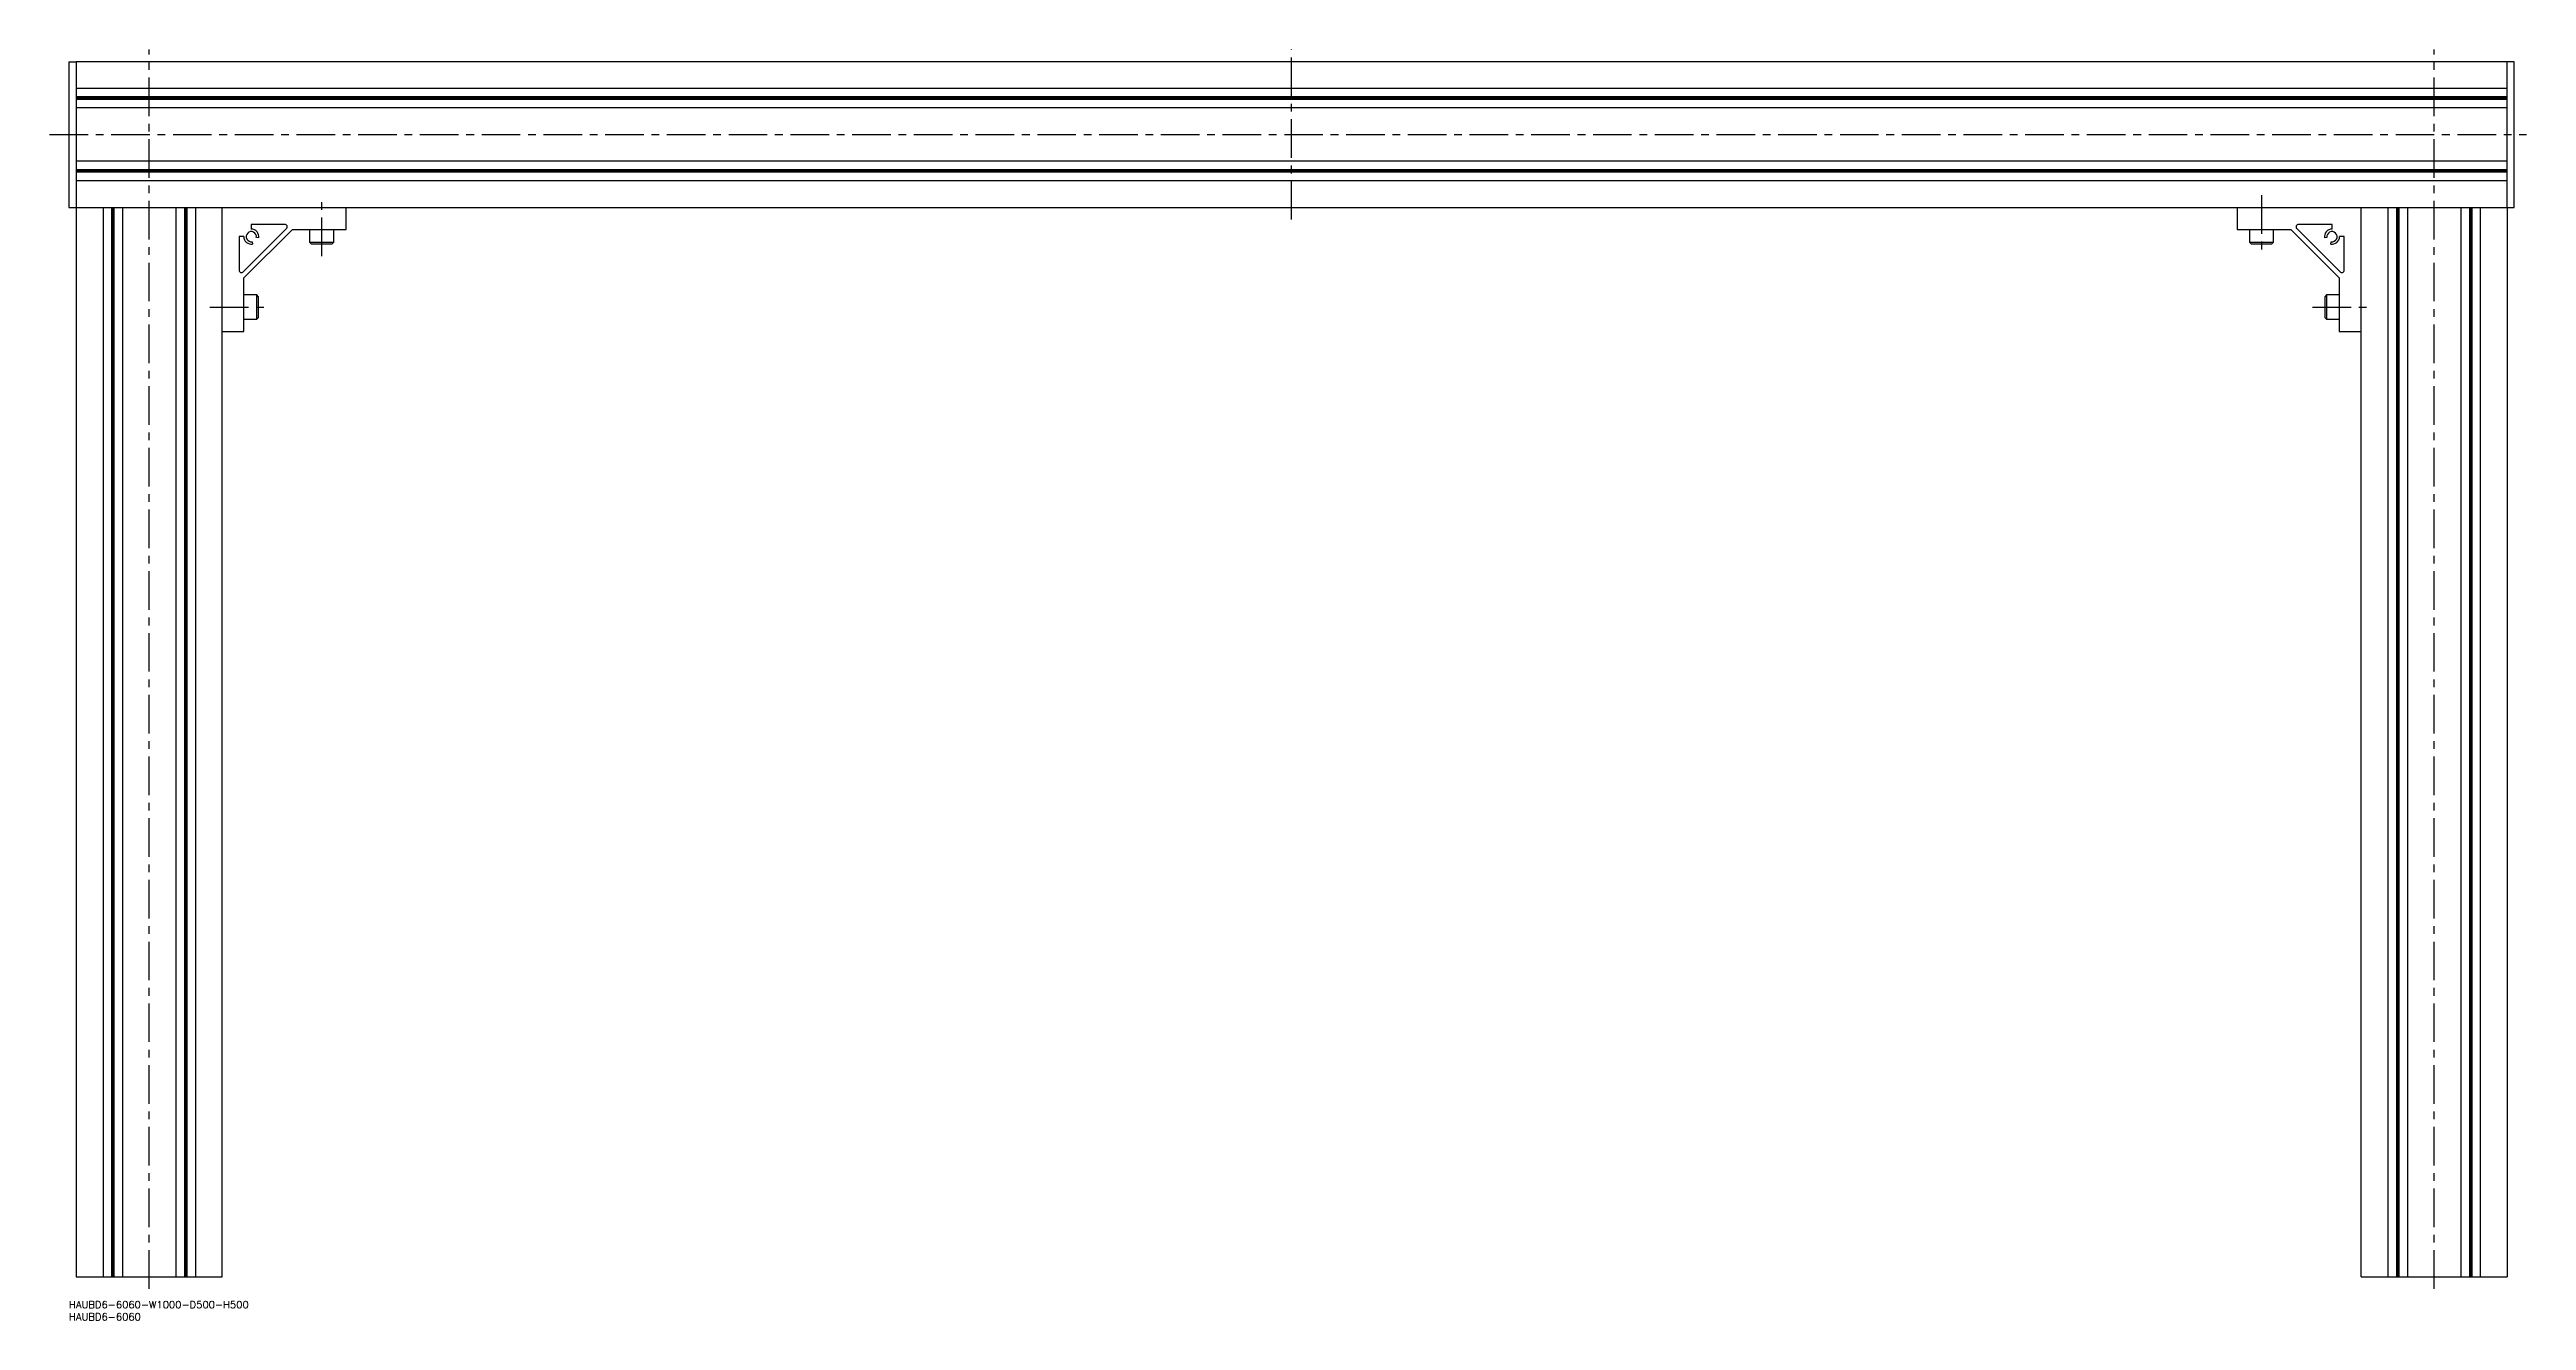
# Model space of a CAD drawing. Extents: x -8 to 1691, y -8 to 1075.
# Drawn here: x -8 to 1011, y -8 to 515 of the extents above; entities that cross this region are included whole.
import ezdxf

# ---------------------------------------------------------------- set-up
doc = ezdxf.new("R2010")
doc.units = 0
doc.header["$LTSCALE"] = 0.5
doc.linetypes.add('CENTER', pattern=[50.8, 31.75, -6.35, 6.35, -6.35])
for name, color, linetype in [('MSM_CENTER', 1, 'CENTER'), ('MSM_CONTINUOUS', 7, 'CONTINUOUS'), ('MSM_PART_NUMBER', 7, 'CONTINUOUS')]:
    doc.layers.add(name, color=color, linetype=linetype)
doc.styles.get("Standard").update_dxf_attribs({"font": 'txt.shx', "height": 3, "bigfont": 'bigfont.shx'})

# ---------------------------------------------------------------- blocks, each defined once
blk = doc.blocks.new('*U8')
at = {"layer": 'MSM_PART_NUMBER'}
blk.add_text('HAUBD6-6060-W1000-D500-H500', height=3, dxfattribs=at).set_placement((0, -3))
blk = doc.blocks.new('*U9')
at = {"layer": 'MSM_PART_NUMBER'}
blk.add_text('HAUBD6-6060', height=3, dxfattribs=at).set_placement((0, -8))

msp = doc.modelspace()

# ---------------------------------------------------------------- linework, layer by layer
at = {"layer": 'MSM_CENTER'}
for p, q in [((33, 5), (33, 515)), ((503, 445), (503, 515)), ((973, 5), (973, 515)), ((-8, 480), (1011, 480)), ((104, 430), (104, 455)), ((902, 455), (902, 430)), ((58, 409), (83, 409)), ((923, 409), (948, 409))]:
    msp.add_line(p, q, dxfattribs=at)
at = {"layer": 'MSM_CONTINUOUS'}
for p, q in [((0, 510), (3, 510)), ((0, 510), (0, 450)), ((3, 510), (3, 450)), ((1006, 510), (3, 510)), ((1003, 450), (1003, 510)), ((1006, 450), (1006, 510)), ((1003, 499), (3, 499)), ((1003, 495.5), (3, 495.5)), ((1003, 495), (3, 495)), ((1003, 494.5), (3, 494.5)), ((1003, 491), (3, 491)), ((1003, 469), (3, 469)), ((1003, 465.5), (3, 465.5)), ((1003, 465), (3, 465)), ((1003, 464.5), (3, 464.5)), ((1003, 461), (3, 461)), ((0, 450), (1006, 450)), ((3, 450), (3, 10)), ((14, 450), (14, 10)), ((17.5, 450), (17.5, 10)), ((18, 450), (18, 10)), ((18.5, 450), (18.5, 10)), ((22, 450), (22, 10)), ((44, 450), (44, 10)), ((47.5, 450), (47.5, 10)), ((48, 450), (48, 10)), ((48.5, 450), (48.5, 10)), ((52, 450), (52, 10)), ((63, 10), (63, 450)), ((114, 441), (114, 450)), ((892, 450), (892, 441)), ((943, 10), (943, 450)), ((954, 450), (954, 10)), ((957.5, 450), (957.5, 10)), ((958, 450), (958, 10)), ((958.5, 450), (958.5, 10)), ((962, 450), (962, 10)), ((984, 450), (984, 10)), ((987.5, 450), (987.5, 10)), ((988, 450), (988, 10)), ((988.5, 450), (988.5, 10)), ((992, 450), (992, 10)), ((1003, 450), (1003, 10)), ((71.7, 423.5), (89.5, 441.3)), ((72, 421), (92, 441)), ((75, 443), (75, 441.1)), ((88.8, 443), (75, 443)), ((92, 441), (114, 441)), ((99, 441), (99, 435.7)), ((109, 435.7), (109, 441)), ((892, 441), (914, 441)), ((897, 441), (897, 435.7)), ((907, 435.7), (907, 441)), ((914, 441), (934, 421)), ((916.5, 441.3), (934.3, 423.5)), ((931, 443), (917.2, 443)), ((931, 441.1), (931, 443)), ((70, 438), (70, 424.2)), ((71.9, 438), (70, 438)), ((75.4, 435.9), (75.5, 434.9)), ((78.1, 437.5), (77.1, 437.6)), ((99, 435.7), (99.7, 435)), ((99, 435.7), (109, 435.7)), ((99.7, 435), (108.3, 435)), ((108.3, 435), (109, 435.7)), ((897, 435.7), (897.7, 435)), ((897, 435.7), (907, 435.7)), ((897.7, 435), (906.3, 435)), ((906.3, 435), (907, 435.7)), ((928.9, 437.6), (927.9, 437.5)), ((930.5, 434.9), (930.6, 435.9)), ((936, 438), (934.1, 438)), ((936, 424.2), (936, 438)), ((72, 399), (72, 421)), ((934, 421), (934, 399)), ((77.3, 414), (72, 414)), ((78, 413.3), (77.3, 414)), ((77.3, 404), (77.3, 414)), ((78, 404.7), (78, 413.3)), ((928.7, 414), (928, 413.3)), ((928, 413.3), (928, 404.7)), ((934, 414), (928.7, 414)), ((928.7, 414), (928.7, 404)), ((63, 399), (72, 399)), ((72, 404), (77.3, 404)), ((77.3, 404), (78, 404.7)), ((928, 404.7), (928.7, 404)), ((928.7, 404), (934, 404)), ((934, 399), (943, 399)), ((3, 10), (63, 10)), ((943, 10), (1003, 10))]:
    msp.add_line(p, q, dxfattribs=at)
for centre, radius, start, end in [((75, 438), 2.1, 350, 280), ((75, 438), 3.1, 350, 90), ((88.8, 442), 1, 315, 90), ((917.2, 442), 1, 90, 225), ((931, 438), 3.1, 90, 190), ((931, 438), 2.1, 260, 190), ((75, 438), 3.1, 180, 280), ((931, 438), 3.1, 260, 0), ((71, 424.2), 1, 180, 315), ((935, 424.2), 1, 225, 0)]:
    msp.add_arc(centre, radius, start, end, dxfattribs=at)

# ---------------------------------------------------------------- block references
for name in ['*U8', '*U9']:
    msp.add_blockref(name, (0, 0), dxfattribs=at)

doc.saveas('drawing.dxf')
